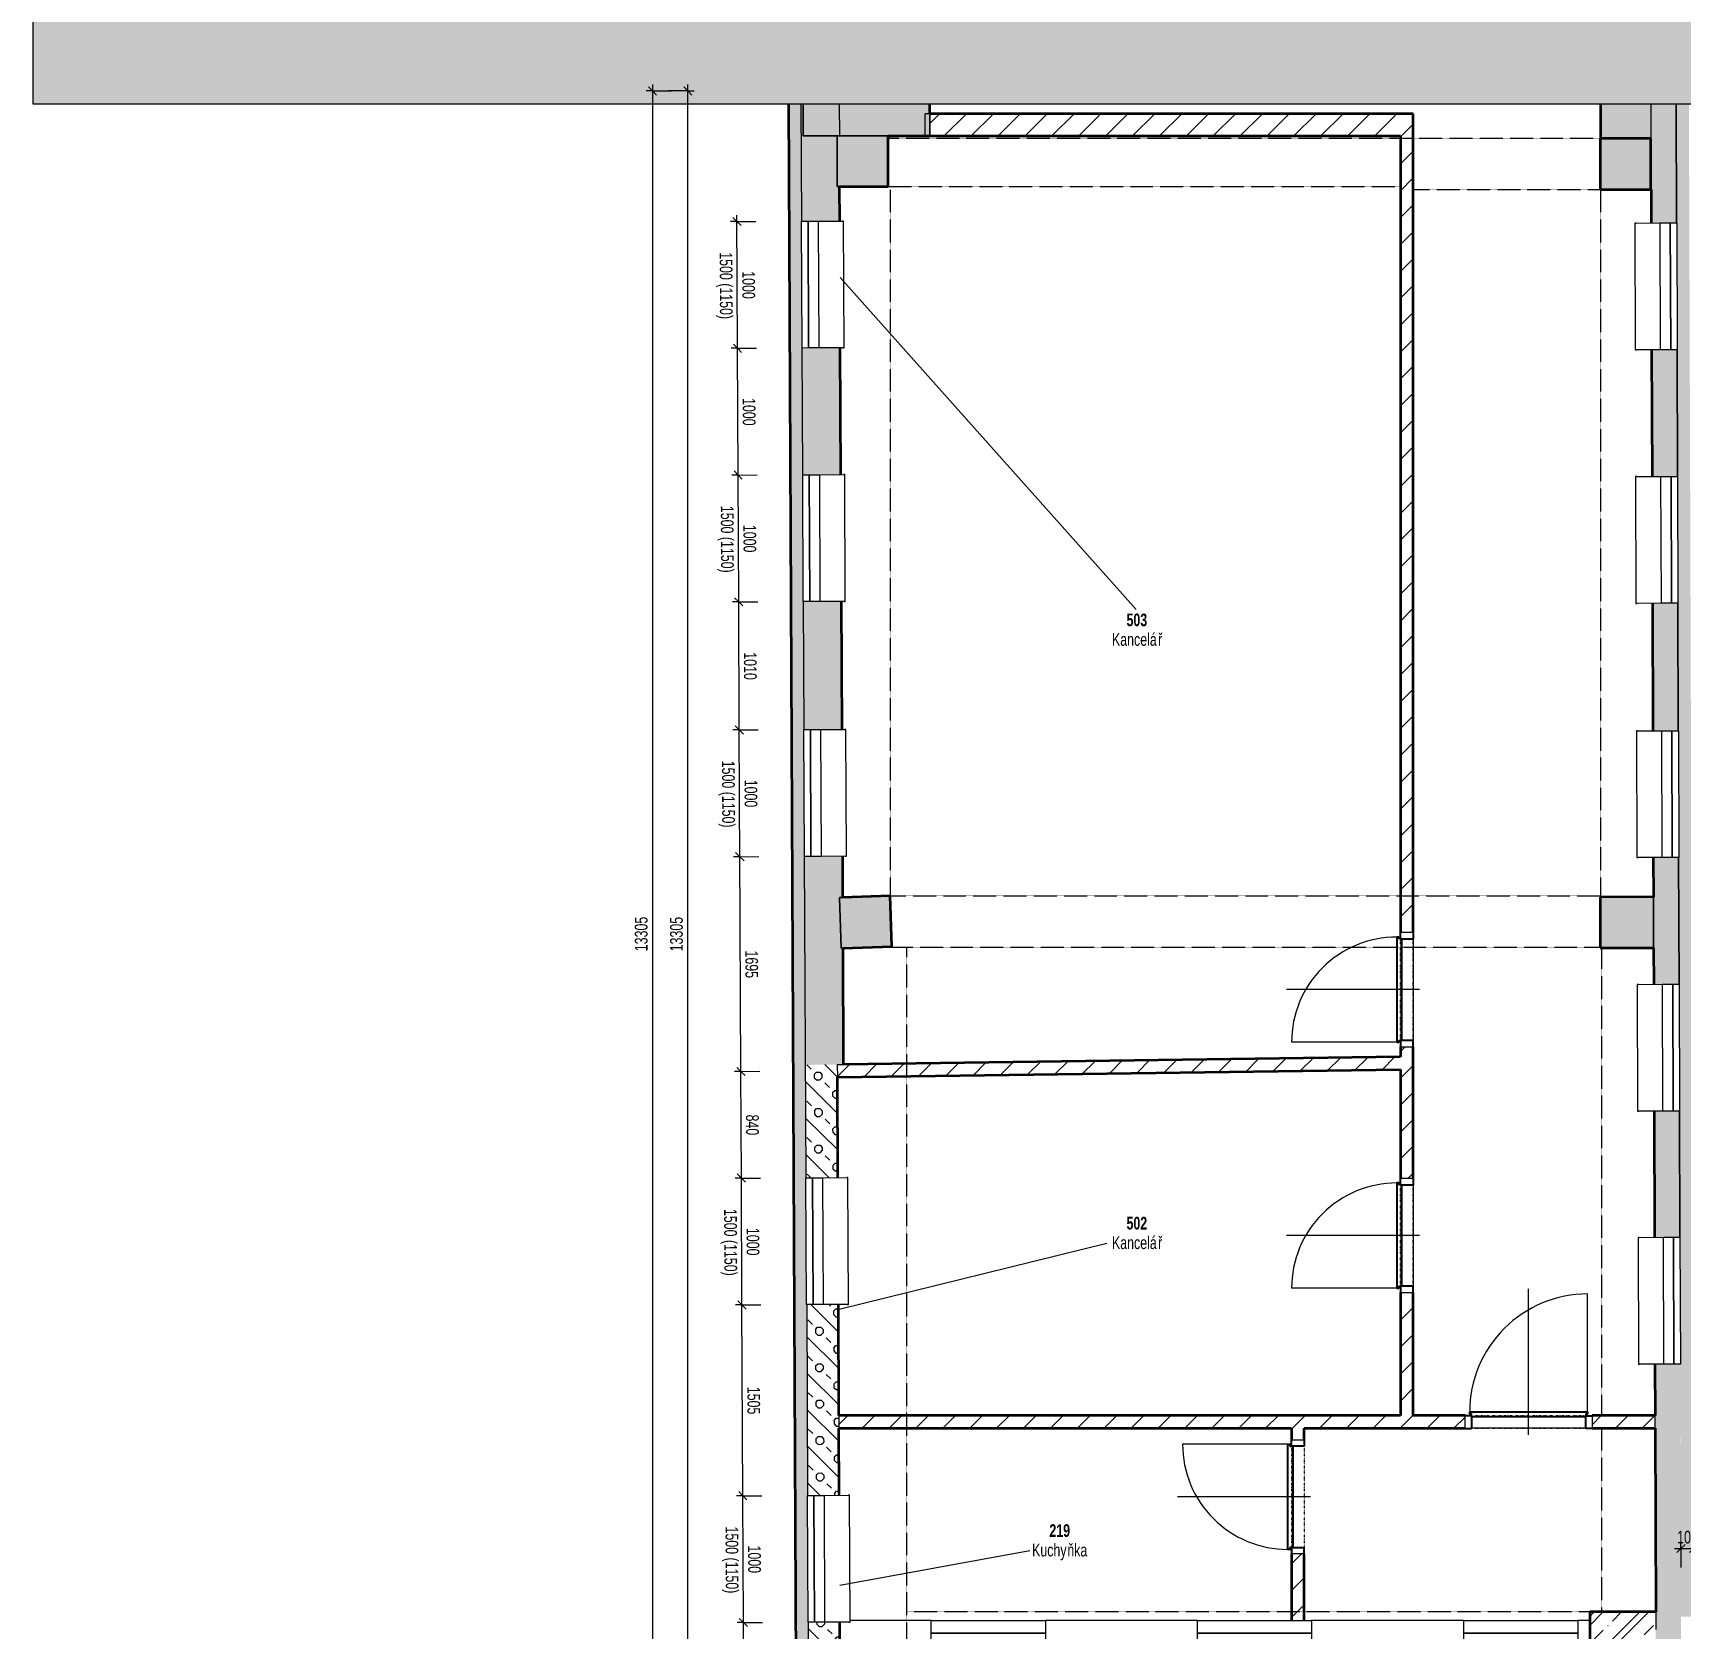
# Model space of a CAD drawing. Header units: millimetres. Extents: x 46521 to 258066, y -45352 to 20466.
# Drawn here: x 65349 to 78339, y -17297 to -4716 of the extents above; entities that cross this region are included whole.
import ezdxf

# ---------------------------------------------------------------- set-up
doc = ezdxf.new("R2010")
doc.units = ezdxf.units.MM
doc.linetypes.add('Dash dot dot', pattern=[5, 2, -1, 0, -1, 0, -1])
doc.linetypes.add('Čerchovaná se dvěma tečkami', pattern=[2.59, 1, -0.53, 0, -0.53, 0, -0.53])
for name, color, linetype, lineweight in [('A-ANNO-DIMS', 211, 'Continuous', 9), ('A-ANNO-DIMS-50', 211, 'Continuous', 9), ('A-AREA-IDEN', 2, 'Continuous', 9), ('A-DETL', 90, 'Continuous', 13), ('A-DETL-GENF', 92, 'Continuous', 13), ('A-DETL-THIN', 151, 'Continuous', 13), ('A-DOOR', 31, 'Continuous', 13), ('A-DOOR-FRAM', 31, 'Continuous', 25), ('A-FLOR', 192, 'Continuous', 13), ('A-GENM', 13, 'Continuous', 13), ('A-GLAZ', 151, 'Continuous', 13), ('A-WALL', 113, 'Continuous', 13), ('A-WALL-PATT', 111, 'Continuous', 35), ('S-COLS', 52, 'Continuous', 13)]:
    doc.layers.add(name, color=color, linetype=linetype, lineweight=lineweight)
doc.styles.add('Arial_2', font='arial.ttf', dxfattribs={"width": 0.7, "height": 100})
doc.styles.add('Arial_B', font='arialbd.ttf', dxfattribs={"width": 0.7, "height": 100})
doc.dimstyles.new('Vnitřní_-_průhledné', dxfattribs={"dimscale": 304.8, "dimtxt": 102.02594, "dimasz": 0.213255, "dimexe": 0.164042, "dimexo": 0.0625, "dimgap": 0.032808, "dimtad": 1, "dimdec": 0, "dimrnd": 5, "dimzin": 0, "dimdsep": 46, "dimtxsty": 'Arial_2', "dimblk1": 'OBLIQUE', "dimblk2": 'OBLIQUE', "dimsah": 1, "dimcen": 0.09, "dimdle": 0.164042, "dimazin": 0, "dimtfac": 1, "dimtdec": 4, "dimtix": 1, "dimtmove": 0, "dimatfit": 3, "dimfxl": 0.492126, "dimfxlon": 1, "dimtvp": 1, "dimtolj": 1, "dimtzin": 0, "dimarcsym": 2})
pattern_1 = [(45, (0, 0), (-106.06602, 106.06602), [])]

# ---------------------------------------------------------------- blocks, each defined once
blk = doc.blocks.new('DVERE_1k_oblozka - DD03_01_800x1970_koupelna-1549489-1NP_DEMOLICE B')
at = {"layer": 'A-DOOR'}
for p, q in [((0, -103), (0, 947)), ((-415, 47), (-415, 907)), ((-400, 47), (-450, 47)), ((-450, 47), (-450, -53)), ((-400, -53), (-400, 47)), ((305, 77), (-305, 77)), ((450, 47), (400, 47)), ((400, 47), (400, -53)), ((415, 77), (415, 47)), ((450, -53), (450, 47)), ((-450, -53), (-400, -53)), ((400, -53), (450, -53))]:
    blk.add_line(p, q, dxfattribs=at)
at = {"layer": 'A-DOOR', "lineweight": 25}
for p, q in [((415, 77), (-415, 77)), ((-415, 77), (-415, 62)), ((-415, 62), (-400, 62)), ((-400, 62), (-400, 47)), ((-400, 37), (400, 37)), ((400, 47), (400, 62)), ((400, 62), (415, 62)), ((415, 62), (415, 77))]:
    blk.add_line(p, q, dxfattribs=at)
at = {"layer": 'A-DOOR', "linetype": 'Čerchovaná se dvěma tečkami'}
for p, q in [((-400, 47), (400, 47)), ((-400, -53), (400, -53))]:
    blk.add_line(p, q, dxfattribs=at)
at = {"layer": 'A-DOOR'}
blk.add_arc((-415, 77), 830, 360, 90, dxfattribs=at)
at = {"layer": 'A-DOOR-FRAM'}
for p, q in [((-400, 47), (-450, 47)), ((-400, -53), (-400, 47)), ((400, 47), (400, -53)), ((400, 47), (450, 47)), ((-450, -53), (-400, -53)), ((450, -53), (400, -53))]:
    blk.add_line(p, q, dxfattribs=at)
blk = doc.blocks.new('DVERE_1k_oblozka - DD03_01_800x1970_koupelna-1549510-1NP_DEMOLICE B')
at = {"layer": 'A-DOOR'}
for p, q in [((-450, 53), (-400, 53)), ((-450, -47), (-450, 53)), ((-400, 53), (-400, -47)), ((0, 103), (0, -947)), ((400, 53), (450, 53)), ((400, -47), (400, 53)), ((450, 53), (450, -47)), ((-400, -47), (-450, -47)), ((-415, -47), (-415, -907)), ((305, -77), (-305, -77)), ((450, -47), (400, -47)), ((415, -77), (415, -47))]:
    blk.add_line(p, q, dxfattribs=at)
at = {"layer": 'A-DOOR', "linetype": 'Čerchovaná se dvěma tečkami'}
for p, q in [((-400, 53), (400, 53)), ((-400, -47), (400, -47))]:
    blk.add_line(p, q, dxfattribs=at)
at = {"layer": 'A-DOOR', "lineweight": 25}
for p, q in [((-415, -62), (-400, -62)), ((-415, -77), (-415, -62)), ((415, -77), (-415, -77)), ((-400, -37), (400, -37)), ((-400, -62), (-400, -47)), ((400, -47), (400, -62)), ((400, -62), (415, -62)), ((415, -62), (415, -77))]:
    blk.add_line(p, q, dxfattribs=at)
at = {"layer": 'A-DOOR'}
blk.add_arc((-415, -77), 830, 270, 0, dxfattribs=at)
at = {"layer": 'A-DOOR-FRAM'}
for p, q in [((-450, 53), (-400, 53)), ((-400, 53), (-400, -47)), ((400, -47), (400, 53)), ((450, 53), (400, 53)), ((-400, -47), (-450, -47)), ((400, -47), (450, -47))]:
    blk.add_line(p, q, dxfattribs=at)
blk = doc.blocks.new('DVERE_1k_oblozka - DD03_01_900x1970_koupelna-1549518-1NP_DEMOLICE B')
at = {"layer": 'A-DOOR'}
for p, q in [((-500, 53), (-450, 53)), ((-500, -47), (-500, 53)), ((-450, 53), (-450, -47)), ((0, 103), (0, -1047)), ((450, 53), (500, 53)), ((450, -47), (450, 53)), ((500, 53), (500, -47)), ((-450, -47), (-500, -47)), ((-465, -47), (-465, -1007)), ((355, -77), (-355, -77)), ((500, -47), (450, -47)), ((465, -77), (465, -47))]:
    blk.add_line(p, q, dxfattribs=at)
at = {"layer": 'A-DOOR', "linetype": 'Čerchovaná se dvěma tečkami'}
for p, q in [((-450, 53), (450, 53)), ((-450, -47), (450, -47))]:
    blk.add_line(p, q, dxfattribs=at)
at = {"layer": 'A-DOOR', "lineweight": 25}
for p, q in [((-465, -62), (-450, -62)), ((-465, -77), (-465, -62)), ((465, -77), (-465, -77)), ((-450, -37), (450, -37)), ((-450, -62), (-450, -47)), ((450, -47), (450, -62)), ((450, -62), (465, -62)), ((465, -62), (465, -77))]:
    blk.add_line(p, q, dxfattribs=at)
at = {"layer": 'A-DOOR'}
blk.add_arc((-465, -77), 930, 270, 0, dxfattribs=at)
at = {"layer": 'A-DOOR-FRAM'}
for p, q in [((-500, 53), (-450, 53)), ((-450, 53), (-450, -47)), ((450, -47), (450, 53)), ((500, 53), (450, 53)), ((-450, -47), (-500, -47)), ((450, -47), (500, -47))]:
    blk.add_line(p, q, dxfattribs=at)
blk = doc.blocks.new('OKNO_1k_nadsvetlik - OKNO_1k_nadsvetlik_1000 x 1500-1969505-1NP_DEMOLICE B')
at = {"layer": 'A-GLAZ'}
for p, q in [((-500, 5), (500, 5)), ((-500, -75), (-500, 5)), ((500, 5), (500, -75)), ((-500, -75), (500, -75)), ((-500, -126), (-500, -75)), ((500, -75), (-500, -75)), ((500, -126), (-500, -126)), ((500, -75), (500, -126))]:
    blk.add_line(p, q, dxfattribs=at)
blk = doc.blocks.new('parapet s nosem_vnitní - parapet s nosem_vnitní-1280358-1NP_DEMOLICE B')
at = {"layer": 'A-GENM'}
for p, q in [((500, 200), (-500, 200)), ((-500, 200), (-500, 190)), ((-500, 0), (-500, 190)), ((500, 190), (500, 200)), ((500, 190), (500, 0))]:
    blk.add_line(p, q, dxfattribs=at)
blk = doc.blocks.new('OKNO_1k_nadsvetlik - OKNO_1k_nadsvetlik_1000 x 1500-1969475-1NP_DEMOLICE B')
at = {"layer": 'A-GLAZ'}
for p, q in [((-500, -20), (500, -20)), ((-500, -100), (-500, -20)), ((-500, -100), (500, -100)), ((-500, -151), (-500, -100)), ((500, -100), (-500, -100)), ((500, -20), (500, -100)), ((500, -100), (500, -151)), ((500, -151), (-500, -151))]:
    blk.add_line(p, q, dxfattribs=at)
blk = doc.blocks.new('OKNO_1k_nadsvetlik - OKNO_1k_nadsvetlik_1000 x 1500-1969491-1NP_DEMOLICE B')
at = {"layer": 'A-GLAZ'}
for p, q in [((-500, 101), (500, 101)), ((-500, 50), (-500, 101)), ((500, 50), (-500, 50)), ((-500, 50), (500, 50)), ((-500, -30), (-500, 50)), ((500, 101), (500, 50)), ((500, 50), (500, -30)), ((500, -30), (-500, -30))]:
    blk.add_line(p, q, dxfattribs=at)
blk = doc.blocks.new('parapet s nosem_vnitní - parapet s nosem_vnitní-1280344-1NP_DEMOLICE B')
at = {"layer": 'A-GENM'}
for p, q in [((-500, -190), (-500, 0)), ((500, 0), (500, -190)), ((-500, -190), (-500, -200)), ((-500, -200), (500, -200)), ((500, -200), (500, -190))]:
    blk.add_line(p, q, dxfattribs=at)
blk = doc.blocks.new('OKNO_1k - OKNO_1k_900x1000-2034294-1NP_DEMOLICE B')
at = {"layer": 'A-GLAZ'}
for p, q in [((-450, 126), (450, 126)), ((-450, 25), (-450, 126)), ((450, 25), (-450, 25)), ((-450, 25), (450, 25)), ((-450, -55), (-450, 25)), ((450, 126), (450, 25)), ((450, 25), (450, -55)), ((450, -55), (-450, -55))]:
    blk.add_line(p, q, dxfattribs=at)
blk = doc.blocks.new('Betonový čtvercový sloup - 400 x 400-1924023-1NP_DEMOLICE B')
at = {"layer": 'S-COLS'}
blk.add_hatch(color=9, dxfattribs=at).paths.add_polyline_path([(200, -200), (200, 200), (-200, 200), (-200, -200)])
at = {"layer": 'S-COLS', "lineweight": 35}
for p, q in [((200, 200), (-200, 200)), ((-200, 200), (-200, -200)), ((200, -200), (200, 200)), ((-200, -200), (200, -200))]:
    blk.add_line(p, q, dxfattribs=at)
blk = doc.blocks.new('DIMBLOCK50-1NP_DEMOLICE B')
at = {"layer": 'A-ANNO-DIMS-50'}
for p, q in [((78346, -16669), (78346, -16619)), ((78447, -16669), (78447, -16619)), ((78296, -16669), (78447, -16669)), ((78346, -16669), (78346, -16819)), ((78447, -16669), (78447, -16819))]:
    blk.add_line(p, q, dxfattribs=at)
at = {"layer": 'A-ANNO-DIMS-50', "lineweight": 18}
for p, q in [((78346, -16669), (78314, -16702)), ((78346, -16669), (78379, -16637)), ((78447, -16669), (78414, -16702)), ((78447, -16669), (78479, -16637))]:
    blk.add_line(p, q, dxfattribs=at)
at = {"layer": 'A-ANNO-DIMS-50', "color": 0, "insert": (78316, -16530), "char_height": 100, "width": 192.12, "attachment_point": 1, "line_spacing_factor": 0.941778, "style": 'Arial_2'}
blk.add_mtext('100', dxfattribs=at)
blk = doc.blocks.new('_Oblique')
at = {"color": 0, "linetype": 'ByBlock', "lineweight": -2}
blk.add_line((-0.5, -0.5), (0.5, 0.5), dxfattribs=at)
blk = doc.blocks.new('DIMBLOCK63-1NP_DEMOLICE B')
at = {"layer": 'A-ANNO-DIMS-50'}
for p, q in [((70513, -5174), (70363, -5174)), ((70513, -18528), (70513, -5124)), ((70513, -5174), (70563, -5174)), ((70513, -18478), (70363, -18478)), ((70513, -18478), (70563, -18478))]:
    blk.add_line(p, q, dxfattribs=at)
at = {"layer": 'A-ANNO-DIMS-50', "lineweight": 18}
for p, q in [((70513, -5174), (70481, -5142)), ((70513, -5174), (70546, -5207)), ((70513, -18478), (70481, -18446)), ((70513, -18478), (70546, -18511))]:
    blk.add_line(p, q, dxfattribs=at)
at = {"layer": 'A-ANNO-DIMS-50', "color": 0, "insert": (70374, -11960), "char_height": 100, "width": 320.2, "attachment_point": 1, "rotation": 90, "line_spacing_factor": 0.941778, "style": 'Arial_2'}
blk.add_mtext('13305', dxfattribs=at)
blk = doc.blocks.new('DIMBLOCK98-1NP_DEMOLICE B')
at = {"layer": 'A-ANNO-DIMS-50'}
for p, q in [((70235, -5174), (70185, -5174)), ((70235, -5124), (70235, -18527)), ((70235, -5174), (70385, -5174)), ((70235, -18477), (70185, -18477)), ((70235, -18477), (70385, -18477))]:
    blk.add_line(p, q, dxfattribs=at)
at = {"layer": 'A-ANNO-DIMS-50', "lineweight": 18}
for p, q in [((70235, -5174), (70203, -5142)), ((70235, -5174), (70268, -5207)), ((70235, -18477), (70203, -18445)), ((70235, -18477), (70268, -18510))]:
    blk.add_line(p, q, dxfattribs=at)
at = {"layer": 'A-ANNO-DIMS-50', "color": 0, "insert": (70096, -11959), "char_height": 100, "width": 320.2, "attachment_point": 1, "rotation": 90, "line_spacing_factor": 0.941778, "style": 'Arial_2'}
blk.add_mtext('13305', dxfattribs=at)
blk = doc.blocks.new('DIMBLOCK159-1NP_DEMOLICE B')
at = {"layer": 'A-ANNO-DIMS-50'}
for p, q in [((70952, -17254), (70902, -17254)), ((70952, -17254), (71102, -17253)), ((70958, -18531), (70952, -17254)), ((70958, -18481), (70908, -18481)), ((70958, -18481), (71108, -18480))]:
    blk.add_line(p, q, dxfattribs=at)
at = {"layer": 'A-ANNO-DIMS-50', "lineweight": 18}
for p, q in [((70952, -17254), (70919, -17221)), ((70952, -17254), (70985, -17286)), ((70958, -18481), (70925, -18448)), ((70958, -18481), (70990, -18513))]:
    blk.add_line(p, q, dxfattribs=at)
at = {"layer": 'A-ANNO-DIMS-50', "color": 0, "insert": (71094, -17760), "char_height": 100, "width": 256.16, "attachment_point": 1, "rotation": 270.265, "line_spacing_factor": 0.941778, "style": 'Arial_2'}
blk.add_mtext('1225', dxfattribs=at)
blk = doc.blocks.new('DIMBLOCK160-1NP_DEMOLICE B')
at = {"layer": 'A-ANNO-DIMS-50', "lineweight": 18}
for p, q in [((70947, -16254), (70915, -16221)), ((70947, -16254), (70980, -16286)), ((70952, -17254), (70919, -17221)), ((70952, -17254), (70985, -17286))]:
    blk.add_line(p, q, dxfattribs=at)
at = {"layer": 'A-ANNO-DIMS-50'}
for p, q in [((70947, -16254), (70897, -16254)), ((70947, -16254), (71097, -16253)), ((70952, -17254), (70947, -16254)), ((70952, -17254), (70902, -17254)), ((70952, -17254), (71102, -17253))]:
    blk.add_line(p, q, dxfattribs=at)
at = {"layer": 'A-ANNO-DIMS-50', "color": 0, "char_height": 100, "attachment_point": 1, "rotation": 270.265, "line_spacing_factor": 0.941778, "style": 'Arial_2'}
for s, insert, width in [('1500 (1150)', (70911, -16496), 619.69), ('1000', (71089, -16646), 256.16)]:
    blk.add_mtext(s, dxfattribs=dict(at, insert=insert, width=width))
blk = doc.blocks.new('DIMBLOCK161-1NP_DEMOLICE B')
at = {"layer": 'A-ANNO-DIMS-50'}
for p, q in [((70940, -14749), (70890, -14749)), ((70940, -14749), (71090, -14748)), ((70947, -16254), (70940, -14749)), ((70947, -16254), (70897, -16254)), ((70947, -16254), (71097, -16253))]:
    blk.add_line(p, q, dxfattribs=at)
at = {"layer": 'A-ANNO-DIMS-50', "lineweight": 18}
for p, q in [((70940, -14749), (70908, -14716)), ((70940, -14749), (70973, -14781)), ((70947, -16254), (70915, -16221)), ((70947, -16254), (70980, -16286))]:
    blk.add_line(p, q, dxfattribs=at)
at = {"layer": 'A-ANNO-DIMS-50', "color": 0, "insert": (71083, -15394), "char_height": 100, "width": 256.16, "attachment_point": 1, "rotation": 270.265, "line_spacing_factor": 0.941778, "style": 'Arial_2'}
blk.add_mtext('1505', dxfattribs=at)
blk = doc.blocks.new('DIMBLOCK162-1NP_DEMOLICE B')
at = {"layer": 'A-ANNO-DIMS-50'}
for p, q in [((70936, -13749), (70886, -13749)), ((70936, -13749), (71086, -13748)), ((70940, -14749), (70936, -13749)), ((70940, -14749), (70890, -14749)), ((70940, -14749), (71090, -14748))]:
    blk.add_line(p, q, dxfattribs=at)
at = {"layer": 'A-ANNO-DIMS-50', "lineweight": 18}
for p, q in [((70936, -13749), (70903, -13716)), ((70936, -13749), (70968, -13781)), ((70940, -14749), (70908, -14716)), ((70940, -14749), (70973, -14781))]:
    blk.add_line(p, q, dxfattribs=at)
at = {"layer": 'A-ANNO-DIMS-50', "color": 0, "char_height": 100, "attachment_point": 1, "rotation": 270.265, "line_spacing_factor": 0.941778, "style": 'Arial_2'}
for s, insert, width in [('1500 (1150)', (70900, -13991), 619.69), ('1000', (71077, -14141), 256.16)]:
    blk.add_mtext(s, dxfattribs=dict(at, insert=insert, width=width))
blk = doc.blocks.new('DIMBLOCK163-1NP_DEMOLICE B')
at = {"layer": 'A-ANNO-DIMS-50'}
for p, q in [((70932, -12907), (70882, -12907)), ((70932, -12907), (71082, -12906)), ((70936, -13749), (70932, -12907)), ((70936, -13749), (70886, -13749)), ((70936, -13749), (71086, -13748))]:
    blk.add_line(p, q, dxfattribs=at)
at = {"layer": 'A-ANNO-DIMS-50', "lineweight": 18}
for p, q in [((70932, -12907), (70899, -12875)), ((70932, -12907), (70965, -12939)), ((70936, -13749), (70903, -13716)), ((70936, -13749), (70968, -13781))]:
    blk.add_line(p, q, dxfattribs=at)
at = {"layer": 'A-ANNO-DIMS-50', "color": 0, "insert": (71073, -13247), "char_height": 100, "width": 192.12, "attachment_point": 1, "rotation": 270.265, "line_spacing_factor": 0.941778, "style": 'Arial_2'}
blk.add_mtext('840', dxfattribs=at)
blk = doc.blocks.new('DIMBLOCK164-1NP_DEMOLICE B')
at = {"layer": 'A-ANNO-DIMS-50'}
for p, q in [((70932, -12907), (70924, -11164)), ((70924, -11214), (70874, -11214)), ((70924, -11214), (71074, -11213)), ((70932, -12907), (70882, -12907)), ((70932, -12907), (71082, -12906))]:
    blk.add_line(p, q, dxfattribs=at)
at = {"layer": 'A-ANNO-DIMS-50', "lineweight": 18}
for p, q in [((70924, -11214), (70891, -11181)), ((70924, -11214), (70957, -11246)), ((70932, -12907), (70899, -12875)), ((70932, -12907), (70965, -12939))]:
    blk.add_line(p, q, dxfattribs=at)
at = {"layer": 'A-ANNO-DIMS-50', "color": 0, "insert": (71067, -11953), "char_height": 100, "width": 256.16, "attachment_point": 1, "rotation": 270.265, "line_spacing_factor": 0.941778, "style": 'Arial_2'}
blk.add_mtext('1695', dxfattribs=at)
blk = doc.blocks.new('DIMBLOCK165-1NP_DEMOLICE B')
at = {"layer": 'A-ANNO-DIMS-50'}
for p, q in [((70919, -10214), (70869, -10214)), ((70919, -10214), (71069, -10213)), ((70924, -11264), (70919, -10214)), ((70924, -11214), (70874, -11214)), ((70924, -11214), (71074, -11213))]:
    blk.add_line(p, q, dxfattribs=at)
at = {"layer": 'A-ANNO-DIMS-50', "lineweight": 18}
for p, q in [((70919, -10214), (70887, -10181)), ((70919, -10214), (70952, -10246)), ((70924, -11214), (70891, -11181)), ((70924, -11214), (70957, -11246))]:
    blk.add_line(p, q, dxfattribs=at)
at = {"layer": 'A-ANNO-DIMS-50', "color": 0, "char_height": 100, "attachment_point": 1, "rotation": 270.265, "line_spacing_factor": 0.941778, "style": 'Arial_2'}
for s, insert, width in [('1500 (1150)', (70883, -10456), 619.69), ('1000', (71061, -10606), 256.16)]:
    blk.add_mtext(s, dxfattribs=dict(at, insert=insert, width=width))
blk = doc.blocks.new('DIMBLOCK166-1NP_DEMOLICE B')
at = {"layer": 'A-ANNO-DIMS-50'}
for p, q in [((70915, -9204), (70865, -9204)), ((70915, -9204), (71065, -9203)), ((70919, -10214), (70915, -9204)), ((70919, -10214), (70869, -10214)), ((70919, -10214), (71069, -10213))]:
    blk.add_line(p, q, dxfattribs=at)
at = {"layer": 'A-ANNO-DIMS-50', "lineweight": 18}
for p, q in [((70915, -9204), (70882, -9171)), ((70915, -9204), (70947, -9236)), ((70919, -10214), (70887, -10181)), ((70919, -10214), (70952, -10246))]:
    blk.add_line(p, q, dxfattribs=at)
at = {"layer": 'A-ANNO-DIMS-50', "color": 0, "insert": (71056, -9601), "char_height": 100, "width": 256.16, "attachment_point": 1, "rotation": 270.265, "line_spacing_factor": 0.941778, "style": 'Arial_2'}
blk.add_mtext('1010', dxfattribs=at)
blk = doc.blocks.new('DIMBLOCK167-1NP_DEMOLICE B')
at = {"layer": 'A-ANNO-DIMS-50', "lineweight": 18}
for p, q in [((70910, -8204), (70878, -8171)), ((70910, -8204), (70943, -8236)), ((70915, -9204), (70882, -9171)), ((70915, -9204), (70947, -9236))]:
    blk.add_line(p, q, dxfattribs=at)
at = {"layer": 'A-ANNO-DIMS-50'}
for p, q in [((70910, -8204), (70860, -8204)), ((70910, -8204), (71060, -8203)), ((70915, -9204), (70910, -8204)), ((70915, -9204), (70865, -9204)), ((70915, -9204), (71065, -9203))]:
    blk.add_line(p, q, dxfattribs=at)
at = {"layer": 'A-ANNO-DIMS-50', "color": 0, "char_height": 100, "attachment_point": 1, "rotation": 270.265, "line_spacing_factor": 0.941778, "style": 'Arial_2'}
for s, insert, width in [('1500 (1150)', (70874, -8446), 619.69), ('1000', (71052, -8596), 256.16)]:
    blk.add_mtext(s, dxfattribs=dict(at, insert=insert, width=width))
blk = doc.blocks.new('DIMBLOCK168-1NP_DEMOLICE B')
at = {"layer": 'A-ANNO-DIMS-50'}
for p, q in [((70906, -7204), (70856, -7204)), ((70906, -7204), (71056, -7203)), ((70910, -8204), (70906, -7204)), ((70910, -8204), (70860, -8204)), ((70910, -8204), (71060, -8203))]:
    blk.add_line(p, q, dxfattribs=at)
at = {"layer": 'A-ANNO-DIMS-50', "lineweight": 18}
for p, q in [((70906, -7204), (70873, -7171)), ((70906, -7204), (70938, -7236)), ((70910, -8204), (70878, -8171)), ((70910, -8204), (70943, -8236))]:
    blk.add_line(p, q, dxfattribs=at)
at = {"layer": 'A-ANNO-DIMS-50', "color": 0, "insert": (71047, -7596), "char_height": 100, "width": 256.16, "attachment_point": 1, "rotation": 270.265, "line_spacing_factor": 0.941778, "style": 'Arial_2'}
blk.add_mtext('1000', dxfattribs=at)
blk = doc.blocks.new('DIMBLOCK169-1NP_DEMOLICE B')
at = {"layer": 'A-ANNO-DIMS-50'}
for p, q in [((70901, -6204), (70851, -6204)), ((70906, -7204), (70901, -6154)), ((70901, -6204), (71051, -6203)), ((70906, -7204), (70856, -7204)), ((70906, -7204), (71056, -7203))]:
    blk.add_line(p, q, dxfattribs=at)
at = {"layer": 'A-ANNO-DIMS-50', "lineweight": 18}
for p, q in [((70901, -6204), (70868, -6171)), ((70901, -6204), (70934, -6236)), ((70906, -7204), (70873, -7171)), ((70906, -7204), (70938, -7236))]:
    blk.add_line(p, q, dxfattribs=at)
at = {"layer": 'A-ANNO-DIMS-50', "color": 0, "char_height": 100, "attachment_point": 1, "rotation": 270.265, "line_spacing_factor": 0.941778, "style": 'Arial_2'}
for s, insert, width in [('1500 (1150)', (70865, -6446), 619.69), ('1000', (71043, -6596), 256.16)]:
    blk.add_mtext(s, dxfattribs=dict(at, insert=insert, width=width))

msp = doc.modelspace()

# ---------------------------------------------------------------- hatches: boundary and pattern name
at = {"layer": 'A-DETL-GENF'}
msp.add_hatch(color=9, dxfattribs=at).paths.add_polyline_path([(84408.4, -5274.4), (84408.4, 7849.2), (65349.3, 7849.2), (65349.3, -5274.4), (82234.2, -5274.4)])
at = {"layer": 'A-WALL'}
msp.add_hatch(color=10, dxfattribs=at).paths.add_polyline_path([(71692.4, -5528.2), (71708.6, -5528.2), (71707.5, -5274.4), (71422.4, -5274.4), (71422.4, -5528.2), (71649.2, -5528.2)])
at = {"layer": 'A-WALL-PATT', "lineweight": 13}
for color, points in [(41, [(71442.5, -18478.2), (71468.5, -18478.2), (71462.8, -17251.3), (71461.8, -17251.3), (71457.2, -16251.3), (71458.2, -16251.1), (71451.3, -14746.4), (71450.3, -14746.4), (71445.6, -13746.4), (71446.6, -13746.1), (71434.9, -11211.4), (71433.9, -11211.4), (71429.3, -10211.4), (71430.3, -10211.2), (71425.6, -9201.4), (71424.6, -9201.4), (71420, -8201.4), (71421, -8201.2), (71416.4, -7201.4), (71415.4, -7201.4), (71410.7, -6201.5), (71411.7, -6201.2), (71407.4, -5274.4), (71307.4, -5274.4), (71368.5, -18478.2)]), (10, [(78110.7, -5950), (78108.5, -5274.4), (77710.7, -5274.4), (77710.7, -5550), (78109.3, -5550), (78109.3, -5950)]), (41, [(78346.6, -17208.3), (78446.6, -17208), (78408.6, -5274.4), (78308.6, -5274.4), (78311.6, -6214.7), (78312.5, -6214.7), (78315.7, -7214.7), (78314.8, -7214.8), (78318, -8214.7), (78318.9, -8214.7), (78322.1, -9214.7), (78321.2, -9214.8), (78324.4, -10219.7), (78325.3, -10219.7), (78328.4, -11219.6), (78327.5, -11219.8), (78330.7, -12219.6), (78331.6, -12219.6), (78334.8, -13219.6), (78333.9, -13219.8), (78337.1, -14214.6), (78338, -14214.6), (78341.1, -15214.6), (78340.2, -15214.8), (78343.5, -16236.4)])]:
    msp.add_hatch(color=color, dxfattribs=at).paths.add_polyline_path(points)
h = msp.add_hatch(dxfattribs=at)
h.set_pattern_fill('FP_31', color=256, angle=45, style=0, pattern_type=2)
h.set_pattern_definition([(315.265, (71425.09, -9087.78), (143.018, 144.347), []), (270.265, (71493.45, -9316.41), (144.347, -143.018), [25.4, -261.968]), (315.265, (71493.57, -9341.81), (143.018, 144.347), [25.4, -177.8]), (0.265, (71511.61, -9359.69), (143.018, 144.347), [25.4, -261.968]), (45.265, (71537.01, -9359.57), (-144.347, 143.018), [25.4, -177.8]), (270.265, (71554.77, -9316.13), (144.347, -143.018), [25.4, -261.968]), (315.265, (71536.73, -9298.25), (143.018, 144.347), [25.4, -177.8]), (0.265, (71511.33, -9298.37), (143.018, 144.347), [25.4, -261.968]), (45.265, (71493.45, -9316.41), (-144.347, 143.018), [25.4, -177.8]), (315.265, (71578.3, -9382.6), (143.018, 144.347), [50.8, -152.4])])
h.paths.add_polyline_path([(71442.5, -12855.7), (71742.5, -12851.7), (71738.3, -11934.5), (71723.7, -11934.5), (71710.3, -11535.3), (71736.4, -11534.4), (71734.9, -11210), (71434.9, -11211.4), (71439.7, -12242.1)])
h.paths.add_polyline_path([(71430.3, -10211.4), (71730.3, -10209.9), (71725.6, -9200), (71425.6, -9201.4), (71430.3, -10211.2)])
h.paths.add_polyline_path([(71421, -8201.4), (71721, -8199.9), (71716.4, -7200), (71416.4, -7201.4), (71421, -8201.2)])
h.paths.add_polyline_path([(71411.7, -6201.4), (71711.7, -6200), (71710.3, -5928.2), (71692.4, -5928.2), (71692.4, -5528.2), (71422.4, -5528.2), (71422.4, -5274.4), (71407.4, -5274.4), (71411.7, -6201.2)])
h = msp.add_hatch(dxfattribs=at)
h.set_pattern_fill('FP_2', color=256, angle=45, style=0, pattern_type=2)
h.set_pattern_definition([(135.182, (78326.96, -11070.65), (-143.227, -144.14), []), (90.182, (78258.93, -10841.92), (-144.1397, 143.227), [25.4, -261.968]), (135.182, (78258.85, -10816.52), (-143.227, -144.14), [25.4, -177.8]), (180.182, (78240.83, -10798.62), (-143.227, -144.1397), [25.4, -261.968]), (225.182, (78215.43, -10798.7), (144.14, -143.227), [25.4, -177.8]), (90.182, (78197.61, -10842.11), (-144.1397, 143.227), [25.4, -261.968]), (135.182, (78215.63, -10860.02), (-143.227, -144.14), [25.4, -177.8]), (180.182, (78241.03, -10859.94), (-143.227, -144.1397), [25.4, -261.968]), (225.182, (78258.93, -10841.92), (144.14, -143.227), [25.4, -177.8]), (135.182, (78174.18, -10775.6), (-143.227, -144.14), [50.8, -152.4])])
h.paths.add_polyline_path([(78347.1, -17408.3), (78340.1, -15214.6), (78140.1, -15215.6), (78147.1, -17408.3), (78346.5, -17408.3)])
h.paths.add_polyline_path([(78137, -14215.3), (78337, -14214.6), (78333.8, -13219.6), (78133.8, -13220.7), (78137, -14215)])
h.paths.add_polyline_path([(78130.6, -12220.3), (78330.6, -12219.6), (78327.4, -11219.7), (78127.4, -11220.7), (78130.6, -12220.1)])
h.paths.add_polyline_path([(78124.3, -10220.3), (78324.3, -10219.7), (78321.1, -9214.7), (78121.1, -9215.7), (78124.3, -10220.1)])
h.paths.add_polyline_path([(78117.9, -8215.3), (78317.9, -8214.7), (78314.7, -7214.7), (78114.7, -7215.7), (78117.9, -8215.1)])
h.paths.add_polyline_path([(78111.5, -6215.3), (78311.5, -6214.7), (78308.4, -5274.4), (78108.5, -5274.4), (78111.5, -6215.1)])
h = msp.add_hatch(dxfattribs=at)
h.set_pattern_fill('FP_15', style=0, pattern_type=2)
h.set_pattern_definition(pattern_1)
h.paths.add_polyline_path([(76234.6, -5528.2), (76234.6, -5353.2), (72422.4, -5353.2), (72422.4, -5528.2), (76185.6, -5528.2)])
h = msp.add_hatch(dxfattribs=at)
h.set_pattern_fill('FP_15', color=256, style=0, pattern_type=2)
h.set_pattern_definition(pattern_1)
h.paths.add_polyline_path([(76134.6, -15621.9), (76234.6, -15621.9), (76234.6, -14651.9), (76134.6, -14651.9), (76134.6, -14905)])
h.paths.add_polyline_path([(76134.6, -13751.9), (76234.6, -13751.9), (76234.6, -12711.9), (76134.6, -12711.9), (76134.6, -12892.6)])
h.paths.add_polyline_path([(76234.6, -11811.9), (76234.6, -5528.2), (76134.6, -5528.2), (76134.6, -11811.9), (76185.6, -11811.9)])
h = msp.add_hatch(dxfattribs=at)
h.set_pattern_fill('FP_3', color=256, angle=45, style=0, pattern_type=2)
h.set_pattern_definition([(315.265, (71456.43, -15863.8), (143.018, 144.347), []), (270.265, (71524.79, -16092.43), (144.347, -143.018), [25.4, -261.968]), (315.265, (71524.91, -16117.83), (143.018, 144.347), [25.4, -177.8]), (0.265, (71542.95, -16135.71), (143.018, 144.347), [25.4, -261.968]), (45.265, (71568.35, -16135.6), (-144.347, 143.018), [25.4, -177.8]), (270.265, (71586.11, -16092.15), (144.347, -143.018), [25.4, -261.968]), (315.265, (71568.07, -16074.27), (143.018, 144.347), [25.4, -177.8]), (0.265, (71542.67, -16074.39), (143.018, 144.347), [25.4, -261.968]), (45.265, (71524.8, -16092.43), (-144.347, 143.018), [25.4, -177.8]), (315.265, (71609.64, -16158.62), (143.018, 144.347), [50.8, -152.4])])
h.paths.add_polyline_path([(71519.7, -18728.2), (71719.7, -18728.2), (71712.8, -17250.2), (71462.8, -17251.3), (71469.7, -18728.2)])
h.paths.add_polyline_path([(71458.2, -16251.3), (71708.2, -16249.9), (71701.3, -14745.2), (71451.3, -14746.4), (71458.2, -16251.1)])
h.paths.add_polyline_path([(71446.6, -13746.4), (71696.6, -13744.9), (71692.5, -12852.4), (71442.5, -12855.7), (71446.6, -13746.1)])
h = msp.add_hatch(dxfattribs=at)
h.set_pattern_fill('FP_15', color=256, style=0, pattern_type=2)
h.set_pattern_definition(pattern_1)
h.paths.add_polyline_path([(71693, -12952.4), (76134.6, -12892.6), (76134.6, -12792.6), (71692.5, -12852.4)])
h = msp.add_hatch(dxfattribs=at)
h.set_pattern_fill('FP_15', color=256, style=0, pattern_type=2)
h.set_pattern_definition(pattern_1)
h.paths.add_polyline_path([(77644.6, -15721.9), (78141.8, -15721.9), (78141.4, -15621.9), (77644.6, -15621.9), (77644.6, -15671.9)])
h.paths.add_polyline_path([(76185.6, -15721.9), (76644.6, -15721.9), (76644.6, -15621.9), (71705.3, -15621.9), (71705.8, -15721.9), (75375.2, -15721.9)])
h = msp.add_hatch(dxfattribs=at)
h.set_pattern_fill('FP_15', color=256, style=0, pattern_type=2)
h.set_pattern_definition(pattern_1)
h.paths.add_polyline_path([(75375.2, -20656.9), (75375.2, -20425.4), (75275.2, -20425.4), (75275.2, -20656.9)])
h.paths.add_polyline_path([(75375.2, -19725.4), (75375.2, -18701.9), (75275.2, -18701.9), (75275.2, -19725.4)])
h.paths.add_polyline_path([(75375.2, -17801.9), (75375.2, -17618.3), (75275.2, -17618.3), (75275.2, -17801.9)])
h.paths.add_polyline_path([(75375.2, -17237.3), (75375.2, -16711.9), (75275.2, -16711.9), (75275.2, -17237.3), (75310.7, -17237.3)])
h.paths.add_polyline_path([(75275.2, -15811.9), (75375.2, -15811.9), (75375.2, -15721.9), (75275.2, -15721.9)])
h = msp.add_hatch(dxfattribs=at)
h.set_pattern_fill('FP_21', color=256, angle=45, style=0, pattern_type=2)
h.set_pattern_definition([(45, (0, 0), (-179.6051, 179.6051), []), (45, (71.84, -6e-14), (-179.6051, 179.6051), []), (45, (215.53, -2e-13), (-107.7631, 251.4472), [101.6, -50.8, 1.676, -49.124])])
h.paths.add_polyline_path([(77753.3, -17808.3), (77753.3, -17488.3), (78146.8, -17488.3), (78146.4, -17169.9), (77626.8, -17169.9), (77626.8, -17808.3)])
at = {"layer": 'S-COLS'}
for color, points in [(10, [(72384.6, -5528.2), (72384.6, -5353.2), (72422.4, -5353.2), (72422.4, -5274.4), (71707.5, -5274.4), (71708.6, -5528.2), (72092.4, -5528.2)]), (10, [(72422.4, -5528.2), (72422.4, -5353.2), (72384.6, -5353.2), (72384.6, -5528.2)]), (9, [(72092.4, -5928.2), (72092.4, -5528.2), (71692.4, -5528.2), (71692.4, -5928.2), (71710.5, -5928.2)]), (9, [(71723.7, -11935), (72123.5, -11921.7), (72110.1, -11521.9), (71710.3, -11535.3), (71723.7, -11934.5)]), (9, [(77709.7, -11932.5), (78129.7, -11931.2), (78128.4, -11531.2), (77708.4, -11532.5)])]:
    msp.add_hatch(color=color, dxfattribs=at).paths.add_polyline_path(points)

# ---------------------------------------------------------------- linework, layer by layer
at = {"layer": 'A-AREA-IDEN'}
for p, q in [((71714.5, -6644.6), (74050.5, -9263.8)), ((71708.4, -14783.2), (73818.8, -14261)), ((71713.4, -16959.9), (73210.6, -16685.4))]:
    msp.add_line(p, q, dxfattribs=at)
at = {"layer": 'A-DETL', "linetype": 'Dash dot dot'}
for p, q in [((77709.3, -5550), (72092.4, -5550)), ((72092.4, -5928.2), (76134.6, -5928.2)), ((72110.1, -5950), (72110.1, -11521.9)), ((76234.6, -5950), (77710.7, -5950)), ((77710.7, -5950), (77710.7, -11521.9)), ((72110.1, -11521.9), (77710.7, -11521.9)), ((72123.7, -11928.2), (77720, -11928.2)), ((72240, -18728.2), (72240, -11928.2)), ((77720, -11928.2), (77720, -15621.9)), ((77720, -15721.9), (77720, -17169.9)), ((77626.8, -17169.9), (72240, -17169.9))]:
    msp.add_line(p, q, dxfattribs=at)
at = {"layer": 'A-DETL-THIN'}
for p, q in [((65349.3, 7849.2), (65349.3, -5274.4)), ((65349.3, -5274.4), (84408.4, -5274.4))]:
    msp.add_line(p, q, dxfattribs=at)
at = {"layer": 'A-FLOR'}
for p, q in [((72433.3, -17238.3), (71792.8, -17238.3)), ((74533.3, -17238.3), (73333.3, -17238.3)), ((76633.3, -17238.3), (75433.3, -17238.3)), ((77626.8, -17238.3), (77533.3, -17238.3))]:
    msp.add_line(p, q, dxfattribs=at)
at = {"layer": 'A-WALL', "color": 40, "lineweight": 35}
msp.add_line((71307.4, -5274.4), (71368.5, -18478.2), dxfattribs=at)
at = {"layer": 'A-WALL', "color": 2}
for p, q in [((71411.7, -6201.4), (71407.4, -5274.4)), ((78308.6, -5274.4), (78311.6, -6214.7)), ((71421, -8201.4), (71416.4, -7201.4)), ((78314.8, -7214.7), (78318, -8214.7)), ((71430.3, -10211.4), (71425.6, -9201.4)), ((78321.2, -9214.7), (78324.4, -10219.7)), ((71446.6, -13746.4), (71434.9, -11211.4)), ((78327.5, -11219.7), (78330.7, -12219.6)), ((78333.9, -13219.6), (78337.1, -14214.6))]:
    msp.add_line(p, q, dxfattribs=at)
at = {"layer": 'A-WALL'}
for p, q in [((71422.4, -5528.2), (71422.4, -5274.4)), ((71707.5, -5274.4), (71708.6, -5528.2)), ((78108.5, -5274.4), (78110.7, -5950)), ((78311.5, -6214.7), (78308.5, -5274.4)), ((71692.4, -5528.2), (71422.4, -5528.2)), ((71692.4, -5928.2), (71692.4, -5528.2)), ((71710.5, -5928.2), (71692.4, -5928.2)), ((78317.9, -8214.7), (78314.7, -7214.7)), ((78324.3, -10219.7), (78321.1, -9214.7)), ((78330.6, -12219.6), (78327.4, -11219.7)), ((71710.3, -11535.3), (71736.4, -11534.4)), ((71723.7, -11935), (71710.3, -11535.3)), ((78128.4, -11531.2), (78129.7, -11931.2)), ((71738.3, -11934.5), (71723.7, -11935)), ((76234.6, -11861.9), (76234.6, -12661.9)), ((71692.5, -12852.4), (71742.5, -12851.7)), ((71692.5, -12852.4), (71693, -12952.4)), ((78337, -14214.6), (78333.8, -13219.6)), ((76234.6, -13801.9), (76234.6, -14601.9)), ((71451.3, -14746.4), (71458.2, -16251.3)), ((71705.3, -15621.9), (71705.8, -15721.9)), ((78141.8, -15721.9), (78141.4, -15621.9)), ((77594.6, -15721.9), (76694.6, -15721.9)), ((71462.8, -17251.3), (71468.5, -18478.2)), ((78146.8, -17169.9), (78146.4, -17169.9)), ((78146.8, -17169.9), (78146.8, -17308.3))]:
    msp.add_line(p, q, dxfattribs=at)
at = {"layer": 'A-WALL', "color": 254, "lineweight": 35}
for p, q in [((77710.7, -5274.4), (77710.7, -5550)), ((76234.6, -5353.2), (72422.4, -5353.2)), ((72422.4, -5528.2), (76134.6, -5528.2)), ((78109.3, -5950), (78110.7, -5950))]:
    msp.add_line(p, q, dxfattribs=at)
at = {"layer": 'A-WALL', "color": 9}
for p, q in [((72384.6, -5528.2), (72384.6, -5353.2)), ((72422.4, -5353.2), (72384.6, -5353.2)), ((72422.4, -5353.2), (72422.4, -5528.2)), ((72384.6, -5528.2), (72422.4, -5528.2))]:
    msp.add_line(p, q, dxfattribs=at)
at = {"layer": 'A-WALL', "lineweight": 35}
for p, q in [((76234.6, -11811.9), (76234.6, -5353.2)), ((76134.6, -5528.2), (76134.6, -11811.9)), ((71711.7, -6200.1), (71710.5, -5928.2)), ((78110.7, -5950), (78111.5, -6215.3)), ((71721, -8200), (71716.4, -7200)), ((78114.7, -7215.3), (78117.9, -8215.3)), ((71730.3, -10210), (71725.6, -9200)), ((78121.1, -9215.3), (78124.3, -10220.3)), ((71736.4, -11534.4), (71734.9, -11210)), ((78127.4, -11220.3), (78128.4, -11531.2)), ((71742.5, -12851.7), (71738.3, -11934.5)), ((78129.7, -11931.2), (78130.6, -12220.3)), ((76134.6, -12711.9), (76134.6, -12792.6)), ((76234.6, -13751.9), (76234.6, -12711.9)), ((76134.6, -12792.6), (71742.5, -12851.7)), ((71693, -12952.4), (76134.6, -12892.6)), ((71696.6, -13745.2), (71693, -12952.4)), ((76134.6, -12892.6), (76134.6, -13751.9)), ((78133.8, -13220.3), (78137, -14215.3)), ((76134.6, -14651.9), (76134.6, -15621.9)), ((76234.6, -15621.9), (76234.6, -14651.9)), ((71705.3, -15621.9), (71701.3, -14745.2)), ((78140.1, -15215.3), (78141.4, -15621.9)), ((76134.6, -15621.9), (71705.3, -15621.9)), ((76644.6, -15621.9), (76234.6, -15621.9)), ((78141.4, -15621.9), (77644.6, -15621.9)), ((71708.2, -16250.2), (71705.8, -15721.9)), ((71705.8, -15721.9), (75275.2, -15721.9)), ((75275.2, -15721.9), (75275.2, -15811.9)), ((75375.2, -15721.9), (76644.6, -15721.9)), ((75375.2, -15811.9), (75375.2, -15721.9)), ((77644.6, -15721.9), (78141.8, -15721.9)), ((78141.8, -15721.9), (78146.4, -17169.9)), ((75275.2, -16711.9), (75275.2, -17237.3)), ((75375.2, -17237.3), (75375.2, -16711.9)), ((71714.1, -17526.9), (71712.8, -17250.2)), ((78146.4, -17169.9), (77626.8, -17169.9)), ((77626.8, -17169.9), (77626.8, -17808.3))]:
    msp.add_line(p, q, dxfattribs=at)
at = {"layer": 'S-COLS', "color": 9}
for p, q in [((71422.4, -5274.4), (71422.4, -5528.2)), ((72422.4, -5274.4), (72422.4, -5353.2)), ((72422.4, -5528.2), (72422.4, -5353.2)), ((71422.4, -5528.2), (71692.4, -5528.2)), ((71692.4, -5528.2), (72092.4, -5528.2)), ((72092.4, -5528.2), (71708.6, -5528.2)), ((72384.6, -5528.2), (72092.4, -5528.2))]:
    msp.add_line(p, q, dxfattribs=at)
at = {"layer": 'S-COLS', "color": 254, "lineweight": 35}
for p, q in [((72422.4, -5353.2), (72422.4, -5274.4)), ((72092.4, -5528.2), (72422.4, -5528.2))]:
    msp.add_line(p, q, dxfattribs=at)
at = {"layer": 'S-COLS'}
for p, q in [((72092.4, -5528.2), (71692.4, -5528.2)), ((71692.4, -5528.2), (71692.4, -5928.2)), ((71692.4, -5928.2), (71710.5, -5928.2)), ((71736.4, -11534.4), (71710.3, -11535.3)), ((71710.3, -11535.3), (71723.7, -11935)), ((78129.7, -11931.2), (78128.4, -11531.2)), ((71723.7, -11935), (71738.3, -11934.5))]:
    msp.add_line(p, q, dxfattribs=at)
at = {"layer": 'S-COLS', "lineweight": 35}
for p, q in [((72092.4, -5928.2), (72092.4, -5528.2)), ((71710.5, -5928.2), (72092.4, -5928.2)), ((72110.1, -11521.9), (71736.4, -11534.4)), ((72123.5, -11921.7), (72110.1, -11521.9)), ((78128.4, -11531.2), (77708.4, -11532.5)), ((77708.4, -11532.5), (77709.7, -11932.5)), ((71738.3, -11934.5), (72123.5, -11921.7)), ((77709.7, -11932.5), (78129.7, -11931.2))]:
    msp.add_line(p, q, dxfattribs=at)

# ---------------------------------------------------------------- block references
at = {"layer": 'A-DOOR'}
for name, p, rotation in [('DVERE_1k_oblozka - DD03_01_800x1970_koupelna-1549489-1NP_DEMOLICE B', (76181.8, -12261.9), 90), ('DVERE_1k_oblozka - DD03_01_800x1970_koupelna-1549489-1NP_DEMOLICE B', (76181.8, -14201.9), 90), ('DVERE_1k_oblozka - DD03_01_900x1970_koupelna-1549518-1NP_DEMOLICE B', (77144.6, -15669.1), 180), ('DVERE_1k_oblozka - DD03_01_800x1970_koupelna-1549510-1NP_DEMOLICE B', (75322.4, -16261.9), 270)]:
    msp.add_blockref(name, p, dxfattribs=dict(at, rotation=rotation))
at = {"layer": 'A-GENM'}
for name, p, rotation in [('parapet s nosem_vnitní - parapet s nosem_vnitní-1280358-1NP_DEMOLICE B', (71544, -6700.8), 270.2650340237805), ('parapet s nosem_vnitní - parapet s nosem_vnitní-1280344-1NP_DEMOLICE B', (78183.1, -6715.1), 270.1822411447607), ('parapet s nosem_vnitní - parapet s nosem_vnitní-1280358-1NP_DEMOLICE B', (71553.3, -8700.8), 270.2650340237805), ('parapet s nosem_vnitní - parapet s nosem_vnitní-1280344-1NP_DEMOLICE B', (78189.5, -8715.1), 270.1822411447607), ('parapet s nosem_vnitní - parapet s nosem_vnitní-1280358-1NP_DEMOLICE B', (71562.6, -10710.8), 270.2650340237805), ('parapet s nosem_vnitní - parapet s nosem_vnitní-1280344-1NP_DEMOLICE B', (78195.8, -10720.1), 270.1822411447607), ('parapet s nosem_vnitní - parapet s nosem_vnitní-1280344-1NP_DEMOLICE B', (78202.2, -12720.1), 270.1822411447607), ('parapet s nosem_vnitní - parapet s nosem_vnitní-1280358-1NP_DEMOLICE B', (71578.9, -14245.8), 270.2650340237805), ('parapet s nosem_vnitní - parapet s nosem_vnitní-1280344-1NP_DEMOLICE B', (78208.6, -14715), 270.1822411447607), ('parapet s nosem_vnitní - parapet s nosem_vnitní-1280358-1NP_DEMOLICE B', (71590.5, -16750.7), 270.2650340237805)]:
    msp.add_blockref(name, p, dxfattribs=dict(at, rotation=rotation))
at = {"layer": 'A-GLAZ'}
for name, p, rotation in [('OKNO_1k_nadsvetlik - OKNO_1k_nadsvetlik_1000 x 1500-1969475-1NP_DEMOLICE B', (71564, -6700.7), 270.2650340237805), ('OKNO_1k_nadsvetlik - OKNO_1k_nadsvetlik_1000 x 1500-1969491-1NP_DEMOLICE B', (78213.1, -6715), 270.1822411447607), ('OKNO_1k_nadsvetlik - OKNO_1k_nadsvetlik_1000 x 1500-1969475-1NP_DEMOLICE B', (71573.3, -8700.7), 270.2650340237805), ('OKNO_1k_nadsvetlik - OKNO_1k_nadsvetlik_1000 x 1500-1969491-1NP_DEMOLICE B', (78219.5, -8715), 270.1822411447607), ('OKNO_1k_nadsvetlik - OKNO_1k_nadsvetlik_1000 x 1500-1969475-1NP_DEMOLICE B', (71582.6, -10710.7), 270.2650340237805), ('OKNO_1k_nadsvetlik - OKNO_1k_nadsvetlik_1000 x 1500-1969491-1NP_DEMOLICE B', (78225.8, -10720), 270.1822411447607), ('OKNO_1k_nadsvetlik - OKNO_1k_nadsvetlik_1000 x 1500-1969491-1NP_DEMOLICE B', (78232.2, -12720), 270.1822411447607), ('OKNO_1k_nadsvetlik - OKNO_1k_nadsvetlik_1000 x 1500-1969505-1NP_DEMOLICE B', (71573.9, -14245.8), 270.2650340237805), ('OKNO_1k_nadsvetlik - OKNO_1k_nadsvetlik_1000 x 1500-1969491-1NP_DEMOLICE B', (78238.6, -14715), 270.1822411447607), ('OKNO_1k_nadsvetlik - OKNO_1k_nadsvetlik_1000 x 1500-1969505-1NP_DEMOLICE B', (71585.5, -16750.8), 270.2650340237805)]:
    msp.add_blockref(name, p, dxfattribs=dict(at, rotation=rotation))
for p in [(72883.3, -17363.3), (74983.3, -17363.3), (77083.3, -17363.3)]:
    msp.add_blockref('OKNO_1k - OKNO_1k_900x1000-2034294-1NP_DEMOLICE B', p, dxfattribs=at)
at = {"layer": 'S-COLS'}
msp.add_blockref('Betonový čtvercový sloup - 400 x 400-1924023-1NP_DEMOLICE B', (77909.3, -5750), dxfattribs=at)

# ---------------------------------------------------------------- texts
at = {"layer": 'A-AREA-IDEN', "lineweight": 18, "char_height": 100, "attachment_point": 1}
for s, insert, width, style in [('503', (73973.2, -9296.1), 202.025, 'Arial_B'), ('Kancelá', (73858.6, -9450.2), 440.527, 'Arial_2'), ('\\fArial|b0|i0|c238|p34|;\\W.7;ř', (74222.1, -9450.2), 39.283, 'Arial_2'), ('502', (73973.2, -14053.8), 202.025, 'Arial_B'), ('Kancelá', (73858.6, -14207.9), 440.527, 'Arial_2'), ('\\fArial|b0|i0|c238|p34|;\\W.7;ř', (74222.1, -14207.9), 39.283, 'Arial_2'), ('219', (73365.1, -16478.1), 202.025, 'Arial_B'), ('Kuchy', (73228.6, -16632.3), 336.709, 'Arial_2'), ('ňka', (73506.4, -16632.3), 196.413, 'Arial_2')]:
    msp.add_mtext(s, dxfattribs=dict(at, insert=insert, width=width, style=style))

# ---------------------------------------------------------------- dimensions: what is measured, and where the dimension line sits
at = {"layer": 'A-ANNO-DIMS'}
for base, p1, p2, angle, override, picture, middle in [((70235.4, -18477.2), (70385.4, -5174.4), (70385.4, -18477.2), 90, {"dimpost": '<>', "dimfxl": 13302.778667}, 'DIMBLOCK98-1NP_DEMOLICE B', (70174.3, -11825.8)), ((70513.4, -5174.4), (70363.4, -18478.2), (70363.4, -5174.4), 90, {"dimpost": '<>', "dimfxl": 13303.778667}, 'DIMBLOCK63-1NP_DEMOLICE B', (70452.3, -11826.3)), ((70905.5, -7203.8), (71060.2, -8203.1), (71055.5, -7203.1), 270.26503, {"dimpost": '<>', "dimfxl": 1000}, 'DIMBLOCK168-1NP_DEMOLICE B', (70968.9, -7703.5)), ((70914.8, -9203.8), (71069.5, -10213.1), (71064.8, -9203.1), 270.26503, {"dimpost": '<>', "dimfxl": 1010}, 'DIMBLOCK166-1NP_DEMOLICE B', (70978.2, -9708.5)), ((70924.1, -11213.8), (71081.9, -12906.3), (71074.1, -11213.1), 270.26503, {"dimpost": '<>', "dimfxl": 1693.270718}, 'DIMBLOCK164-1NP_DEMOLICE B', (70989.1, -12060.1)), ((70931.9, -12907), (71085.8, -13748), (71081.9, -12906.3), 270.26503, {"dimpost": '<>', "dimfxl": 841.729282}, 'DIMBLOCK163-1NP_DEMOLICE B', (70994.9, -13327.6)), ((70940.4, -14748.7), (71097.4, -16253), (71090.4, -14748), 270.26503, {"dimpost": '<>', "dimfxl": 1505}, 'DIMBLOCK161-1NP_DEMOLICE B', (71005, -15500.9)), ((70952, -17253.7), (71107.7, -18479.8), (71102, -17253), 270.26503, {"dimpost": '<>', "dimfxl": 1226.854679}, 'DIMBLOCK159-1NP_DEMOLICE B', (71015.9, -17866.8))]:
    dim = msp.add_linear_dim(base=base, p1=p1, p2=p2, angle=angle, dimstyle='Vnitřní_-_průhledné', override=override, dxfattribs=at)
    dim.commit()
    dim.dimension.update_dxf_attribs({"geometry": picture, "text_midpoint": middle})
for base, p1, p2, picture, middle in [((70900.9, -6203.8), (71055.5, -7203.1), (71050.9, -6203.1), 'DIMBLOCK169-1NP_DEMOLICE B', (70903.2, -6703.8)), ((70910.2, -8203.8), (71064.8, -9203.1), (71060.2, -8203.1), 'DIMBLOCK167-1NP_DEMOLICE B', (70912.5, -8703.8)), ((70919.5, -10213.8), (71074.1, -11213.1), (71069.5, -10213.1), 'DIMBLOCK165-1NP_DEMOLICE B', (70921.8, -10713.8)), ((70935.8, -13748.7), (71090.4, -14748), (71085.8, -13748), 'DIMBLOCK162-1NP_DEMOLICE B', (70938.1, -14248.7)), ((70947.4, -16253.7), (71102, -17253), (71097.4, -16253), 'DIMBLOCK160-1NP_DEMOLICE B', (70949.7, -16753.7))]:
    dim = msp.add_linear_dim(base=base, p1=p1, p2=p2, angle=270.26503, text='<>\\X1500 (1150)', dimstyle='Vnitřní_-_průhledné', override={"dimpost": '<>', "dimfxl": 1000}, dxfattribs=at)
    dim.commit()
    dim.dimension.update_dxf_attribs({"geometry": picture, "text_midpoint": middle})
dim = msp.add_linear_dim(base=(78446.6, -16669.4), p1=(78346.5, -16819.4), p2=(78446.6, -16819.4), dimstyle='Vnitřní_-_průhledné', override={"dimpost": '<>', "dimfxl": 100.094916}, dxfattribs=at)
dim.commit()
dim.dimension.update_dxf_attribs({"geometry": 'DIMBLOCK50-1NP_DEMOLICE B', "text_midpoint": (78396.5, -16608.4)})

doc.saveas('drawing.dxf')
